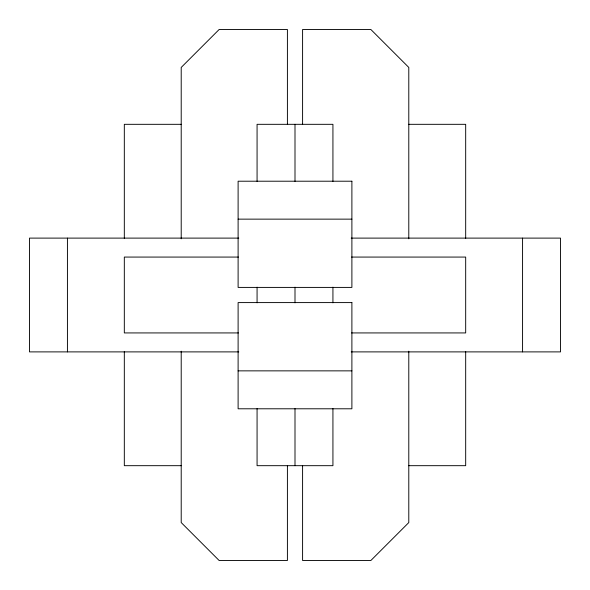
<?xml version="1.0" encoding="UTF-8"?>
<svg xmlns="http://www.w3.org/2000/svg" width="590" height="590" viewBox="0 0 590 590"><rect width="100%" height="100%" fill="white"/><g stroke="black" fill="none" stroke-linecap="round" stroke-linejoin="round"><path stroke-width="0.89" d="M181.366 124.32L124.32 124.32L124.32 238.412M408.634 124.32L465.68 124.32L465.68 238.412M238.109 219.141L351.891 219.141M238.795 238.109L29.5 238.109L29.5 351.891L238.795 351.891M351.205 238.109L560.5 238.109L560.5 351.891L351.205 351.891M238.412 257.07L124.32 257.07L124.32 332.93L238.412 332.93M351.588 257.07L465.68 257.07L465.68 332.93L351.588 332.93M238.109 370.859L351.891 370.859M181.366 465.68L124.32 465.68L124.32 351.588M408.634 465.68L465.68 465.68L465.68 351.588M522.57 238.109L522.57 351.891M408.789 238.795L408.789 67.43L370.859 29.5L302.589 29.5L302.589 124.453M408.789 351.205L408.789 522.57L370.859 560.5L302.589 560.5L302.589 465.547M332.93 181.366L332.93 124.32L257.07 124.32L257.07 181.366M332.93 287.183L332.93 302.818M332.93 408.634L332.93 465.68L257.07 465.68L257.07 408.634M295 124.32L295 181.366M295 287.183L295 302.818M295 408.634L295 465.68M287.411 124.453L287.411 29.5L219.141 29.5L181.211 67.43L181.211 238.795M287.411 465.547L287.411 560.5L219.141 560.5L181.211 522.57L181.211 351.205M257.07 287.183L257.07 302.818M67.43 238.109L67.43 351.891M351.891 181.211L238.109 181.211L238.109 287.411L351.891 287.411L351.891 181.211M351.891 302.589L238.109 302.589L238.109 408.789L351.891 408.789L351.891 302.589"/></g></svg>
